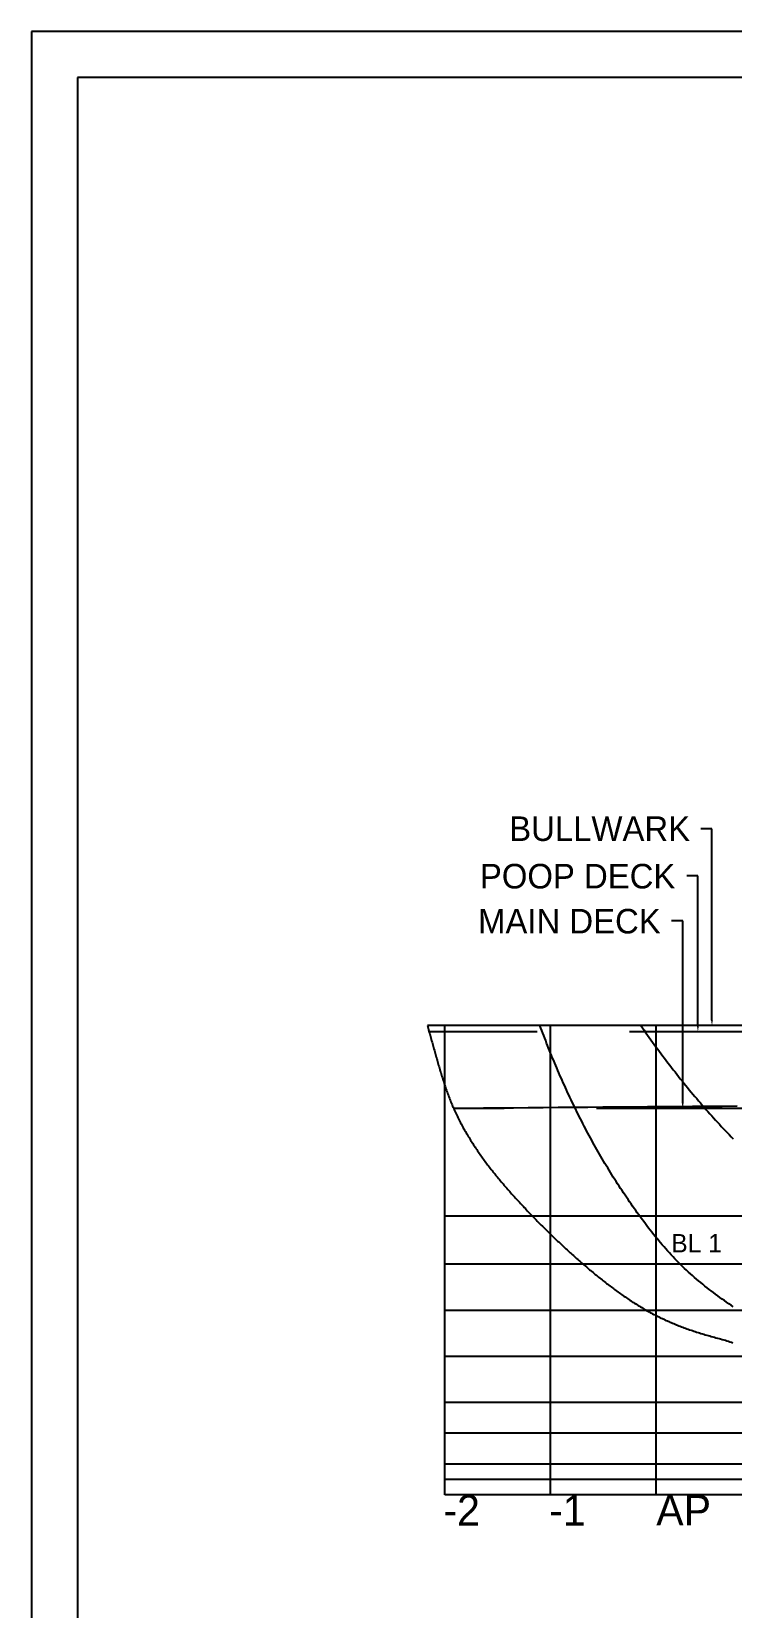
# Model space of a CAD drawing. Extents: x 3 to 181, y 2 to 128.
# Drawn here: x 3 to 25.8, y 76.7 to 128.1 of the extents above; entities that cross this region are included whole.
import ezdxf

# ---------------------------------------------------------------- set-up
doc = ezdxf.new("R2010")
doc.units = 0
doc.linetypes.add('ACAD_ISO02W100', pattern=[15, 12, -3])
doc.layers.get('0').update_dxf_attribs({"linetype": 'CONTINUOUS'})

# ---------------------------------------------------------------- blocks, each defined once
blk = doc.blocks.new('*U1014')
blk.add_text('POOP DECK', height=0.8).set_placement((17.583, 100.156))
blk = doc.blocks.new('*U1538')
blk.add_text('MAIN DECK', height=0.8).set_placement((17.524, 98.691))
blk = doc.blocks.new('*U1539')
blk.add_text('BULLWARK', height=0.8).set_placement((18.537, 101.702))

msp = doc.modelspace()

# ---------------------------------------------------------------- linework, layer by layer
for p, q in [((181.343, 128.051), (2.993, 128.051)), ((2.993, 128.051), (2.993, 1.901)), ((179.843, 126.551), (4.493, 126.551)), ((4.493, 126.551), (4.493, 3.401)), ((49.452, 95.693), (15.873, 95.693)), ((16.439, 80.42), (16.439, 95.693)), ((19.88, 80.42), (19.88, 95.693)), ((23.321, 80.42), (23.321, 95.693)), ((16.439, 80.42), (16.439, 89.492)), ((78.374, 89.492), (16.439, 89.492)), ((19.88, 80.42), (19.88, 89.492)), ((78.374, 87.922), (16.439, 87.922)), ((78.374, 86.422), (16.439, 86.422)), ((78.374, 84.92), (16.439, 84.92)), ((30.202, 83.42), (16.439, 83.42)), ((78.374, 82.42), (16.439, 82.42)), ((78.374, 81.42), (16.439, 81.42)), ((78.374, 80.92), (16.439, 80.92)), ((71.493, 80.42), (16.439, 80.42))]:
    msp.add_line(p, q)
at = {"linetype": 'BYBLOCK'}
for p, q in [((25.134, 102.095), (24.774, 102.095)), ((24.676, 100.563), (24.316, 100.563)), ((24.182, 99.098), (23.822, 99.098))]:
    msp.add_line(p, q, dxfattribs=at)
at = {"linetype": 'ACAD_ISO02W100'}
for p, q in [((49.452, 95.493), (15.931, 95.493)), ((78.374, 92.993), (16.731, 92.993))]:
    msp.add_line(p, q, dxfattribs=at)
at = {"linetype": 'BYBLOCK'}
for points in [[(25.134, 95.873), (25.134, 102.095)], [(24.676, 95.673), (24.676, 100.563)], [(24.182, 93.173), (24.182, 99.098)]]:
    msp.add_lwpolyline(points, dxfattribs=at)
for points in [[(15.873, 95.693, 0), (15.886, 95.648, 0), (15.899, 95.603, 0), (15.912, 95.559, 0), (15.925, 95.514, 0), (15.937, 95.469, 0), (15.95, 95.424, 0), (15.963, 95.38, 0), (15.976, 95.335, 0), (15.988, 95.29, 0), (16.001, 95.245, 0), (16.013, 95.2, 0), (16.026, 95.155, 0), (16.038, 95.11, 0), (16.051, 95.065, 0), (16.064, 95.02, 0), (16.076, 94.975, 0), (16.088, 94.93, 0), (16.101, 94.885, 0), (16.114, 94.84, 0), (16.126, 94.795, 0), (16.139, 94.75, 0), (16.151, 94.705, 0), (16.164, 94.66, 0), (16.177, 94.615, 0), (16.189, 94.57, 0), (16.202, 94.525, 0), (16.215, 94.481, 0), (16.228, 94.436, 0), (16.241, 94.391, 0), (16.254, 94.346, 0), (16.267, 94.301, 0), (16.28, 94.257, 0), (16.294, 94.212, 0), (16.307, 94.167, 0), (16.321, 94.123, 0), (16.335, 94.078, 0), (16.349, 94.034, 0), (16.363, 93.989, 0), (16.377, 93.945, 0), (16.391, 93.9, 0), (16.405, 93.856, 0), (16.42, 93.812, 0), (16.434, 93.768, 0), (16.449, 93.724, 0), (16.464, 93.68, 0), (16.48, 93.636, 0), (16.495, 93.592, 0), (16.51, 93.548, 0), (16.526, 93.505, 0), (16.542, 93.461, 0), (16.558, 93.418, 0), (16.575, 93.374, 0), (16.591, 93.331, 0), (16.608, 93.288, 0), (16.625, 93.245, 0), (16.642, 93.202, 0), (16.66, 93.159, 0), (16.678, 93.116, 0), (16.696, 93.073, 0), (16.714, 93.031, 0), (16.733, 92.988, 0), (16.751, 92.946, 0), (16.77, 92.904, 0), (16.79, 92.862, 0), (16.809, 92.82, 0), (16.829, 92.778, 0), (16.849, 92.736, 0), (16.87, 92.695, 0), (16.89, 92.653, 0), (16.911, 92.612, 0), (16.933, 92.571, 0), (16.954, 92.53, 0), (16.976, 92.489, 0), (16.997, 92.448, 0), (17.019, 92.407, 0), (17.042, 92.366, 0), (17.064, 92.326, 0), (17.087, 92.285, 0), (17.11, 92.245, 0), (17.133, 92.205, 0), (17.157, 92.165, 0), (17.18, 92.125, 0), (17.204, 92.085, 0), (17.229, 92.045, 0), (17.253, 92.005, 0), (17.277, 91.966, 0), (17.302, 91.926, 0), (17.327, 91.887, 0), (17.352, 91.848, 0), (17.377, 91.809, 0), (17.403, 91.77, 0), (17.429, 91.731, 0), (17.454, 91.692, 0), (17.481, 91.653, 0), (17.507, 91.615, 0), (17.533, 91.576, 0), (17.56, 91.538, 0), (17.587, 91.499, 0), (17.614, 91.461, 0), (17.641, 91.423, 0), (17.668, 91.385, 0), (17.696, 91.347, 0), (17.723, 91.309, 0), (17.751, 91.272, 0), (17.779, 91.234, 0), (17.807, 91.196, 0), (17.835, 91.159, 0), (17.864, 91.122, 0), (17.892, 91.084, 0), (17.921, 91.047, 0), (17.95, 91.01, 0), (17.979, 90.973, 0), (18.008, 90.936, 0), (18.037, 90.9, 0), (18.067, 90.863, 0), (18.096, 90.826, 0), (18.126, 90.79, 0), (18.156, 90.753, 0), (18.186, 90.717, 0), (18.216, 90.681, 0), (18.246, 90.645, 0), (18.276, 90.609, 0), (18.306, 90.573, 0), (18.337, 90.537, 0), (18.367, 90.501, 0), (18.398, 90.465, 0), (18.429, 90.43, 0), (18.46, 90.394, 0), (18.491, 90.359, 0), (18.522, 90.323, 0), (18.553, 90.288, 0), (18.584, 90.253, 0), (18.616, 90.218, 0), (18.647, 90.183, 0), (18.678, 90.147, 0), (18.71, 90.113, 0), (18.742, 90.078, 0), (18.773, 90.043, 0), (18.805, 90.008, 0), (18.837, 89.974, 0), (18.869, 89.939, 0), (18.901, 89.905, 0), (18.933, 89.871, 0), (18.965, 89.836, 0), (18.997, 89.802, 0), (19.029, 89.768, 0), (19.062, 89.734, 0), (19.094, 89.7, 0), (19.126, 89.666, 0), (19.159, 89.632, 0), (19.191, 89.598, 0), (19.223, 89.564, 0), (19.256, 89.531, 0), (19.288, 89.497, 0), (19.321, 89.464, 0), (19.353, 89.43, 0), (19.386, 89.397, 0), (19.419, 89.364, 0), (19.451, 89.33, 0), (19.484, 89.297, 0), (19.517, 89.264, 0), (19.549, 89.231, 0), (19.582, 89.198, 0), (19.615, 89.165, 0), (19.648, 89.132, 0), (19.681, 89.099, 0), (19.714, 89.067, 0), (19.747, 89.034, 0), (19.78, 89.001, 0), (19.813, 88.969, 0), (19.846, 88.936, 0), (19.879, 88.904, 0), (19.913, 88.872, 0), (19.946, 88.839, 0), (19.979, 88.807, 0), (20.013, 88.775, 0), (20.046, 88.743, 0), (20.08, 88.711, 0), (20.113, 88.679, 0), (20.147, 88.647, 0), (20.181, 88.615, 0), (20.214, 88.583, 0), (20.248, 88.551, 0), (20.282, 88.519, 0), (20.316, 88.488, 0), (20.35, 88.456, 0), (20.384, 88.425, 0), (20.418, 88.393, 0), (20.453, 88.362, 0), (20.487, 88.33, 0), (20.521, 88.299, 0), (20.556, 88.268, 0), (20.59, 88.237, 0), (20.625, 88.205, 0), (20.66, 88.174, 0), (20.695, 88.143, 0), (20.73, 88.112, 0), (20.765, 88.081, 0), (20.8, 88.05, 0), (20.835, 88.019, 0), (20.87, 87.989, 0), (20.905, 87.958, 0), (20.941, 87.927, 0), (20.977, 87.896, 0), (21.012, 87.866, 0), (21.048, 87.835, 0), (21.084, 87.805, 0), (21.119, 87.774, 0), (21.155, 87.744, 0), (21.192, 87.714, 0), (21.228, 87.683, 0), (21.264, 87.653, 0), (21.3, 87.623, 0), (21.337, 87.593, 0), (21.373, 87.563, 0), (21.41, 87.534, 0), (21.447, 87.504, 0), (21.483, 87.474, 0), (21.52, 87.445, 0), (21.557, 87.415, 0), (21.594, 87.386, 0), (21.631, 87.357, 0), (21.668, 87.328, 0), (21.706, 87.299, 0), (21.743, 87.27, 0), (21.78, 87.242, 0), (21.818, 87.213, 0), (21.855, 87.185, 0), (21.893, 87.157, 0), (21.93, 87.129, 0), (21.968, 87.101, 0), (22.006, 87.073, 0), (22.044, 87.046, 0), (22.082, 87.018, 0), (22.12, 86.991, 0), (22.158, 86.964, 0), (22.196, 86.937, 0), (22.234, 86.91, 0), (22.272, 86.884, 0), (22.311, 86.857, 0), (22.349, 86.831, 0), (22.387, 86.805, 0), (22.426, 86.779, 0), (22.464, 86.754, 0), (22.503, 86.728, 0), (22.541, 86.703, 0), (22.58, 86.678, 0), (22.619, 86.654, 0), (22.657, 86.629, 0), (22.696, 86.605, 0), (22.735, 86.581, 0), (22.774, 86.557, 0), (22.813, 86.534, 0), (22.852, 86.51, 0), (22.891, 86.487, 0), (22.93, 86.465, 0), (22.969, 86.442, 0), (23.008, 86.42, 0), (23.047, 86.398, 0), (23.087, 86.376, 0), (23.126, 86.354, 0), (23.165, 86.333, 0), (23.205, 86.312, 0), (23.244, 86.291, 0), (23.284, 86.271, 0), (23.323, 86.25, 0), (23.363, 86.231, 0), (23.403, 86.211, 0), (23.443, 86.191, 0), (23.483, 86.172, 0), (23.523, 86.152, 0), (23.564, 86.133, 0), (23.604, 86.115, 0), (23.645, 86.096, 0), (23.686, 86.078, 0), (23.727, 86.06, 0), (23.768, 86.042, 0), (23.809, 86.024, 0), (23.85, 86.006, 0), (23.892, 85.989, 0), (23.934, 85.972, 0), (23.976, 85.955, 0), (24.018, 85.938, 0), (24.061, 85.921, 0), (24.103, 85.904, 0), (24.146, 85.888, 0), (24.189, 85.872, 0), (24.233, 85.856, 0), (24.276, 85.84, 0), (24.32, 85.824, 0), (24.364, 85.808, 0), (24.409, 85.793, 0), (24.454, 85.777, 0), (24.499, 85.762, 0), (24.544, 85.747, 0), (24.59, 85.732, 0), (24.636, 85.717, 0), (24.682, 85.702, 0), (24.728, 85.688, 0), (24.775, 85.673, 0), (24.823, 85.659, 0), (24.87, 85.644, 0), (24.918, 85.63, 0), (24.966, 85.616, 0), (25.015, 85.602, 0), (25.064, 85.588, 0), (25.113, 85.574, 0), (25.163, 85.56, 0), (25.213, 85.546, 0), (25.264, 85.532, 0), (25.315, 85.519, 0), (25.366, 85.505, 0), (25.417, 85.491, 0), (25.468, 85.477, 0), (25.519, 85.463, 0), (25.57, 85.448, 0), (25.62, 85.433, 0), (25.671, 85.418, 0), (25.72, 85.402, 0), (25.769, 85.386, 0), (25.817, 85.368, 0)], [(25.828, 86.536, 0), (25.755, 86.586, 0), (25.683, 86.636, 0), (25.611, 86.687, 0), (25.539, 86.738, 0), (25.467, 86.79, 0), (25.396, 86.841, 0), (25.325, 86.893, 0), (25.254, 86.946, 0), (25.183, 86.999, 0), (25.113, 87.052, 0), (25.044, 87.106, 0), (24.974, 87.16, 0), (24.905, 87.214, 0), (24.837, 87.269, 0), (24.769, 87.325, 0), (24.701, 87.381, 0), (24.634, 87.438, 0), (24.567, 87.495, 0), (24.501, 87.552, 0), (24.436, 87.61, 0), (24.37, 87.669, 0), (24.306, 87.728, 0), (24.242, 87.788, 0), (24.178, 87.849, 0), (24.115, 87.91, 0), (24.053, 87.972, 0), (23.991, 88.034, 0), (23.93, 88.097, 0), (23.869, 88.161, 0), (23.809, 88.225, 0), (23.75, 88.29, 0), (23.691, 88.355, 0), (23.632, 88.421, 0), (23.574, 88.487, 0), (23.517, 88.554, 0), (23.46, 88.621, 0), (23.403, 88.689, 0), (23.347, 88.757, 0), (23.291, 88.825, 0), (23.236, 88.894, 0), (23.182, 88.963, 0), (23.127, 89.032, 0), (23.073, 89.102, 0), (23.02, 89.172, 0), (22.967, 89.243, 0), (22.914, 89.313, 0), (22.861, 89.384, 0), (22.809, 89.455, 0), (22.757, 89.526, 0), (22.706, 89.597, 0), (22.655, 89.669, 0), (22.604, 89.74, 0), (22.553, 89.812, 0), (22.503, 89.884, 0), (22.453, 89.956, 0), (22.404, 90.029, 0), (22.355, 90.101, 0), (22.306, 90.174, 0), (22.257, 90.246, 0), (22.209, 90.319, 0), (22.161, 90.392, 0), (22.113, 90.466, 0), (22.066, 90.539, 0), (22.019, 90.613, 0), (21.972, 90.686, 0), (21.925, 90.76, 0), (21.879, 90.834, 0), (21.833, 90.909, 0), (21.788, 90.983, 0), (21.742, 91.057, 0), (21.697, 91.132, 0), (21.653, 91.207, 0), (21.608, 91.282, 0), (21.564, 91.357, 0), (21.52, 91.432, 0), (21.477, 91.507, 0), (21.433, 91.583, 0), (21.39, 91.659, 0), (21.348, 91.734, 0), (21.305, 91.81, 0), (21.263, 91.886, 0), (21.221, 91.963, 0), (21.18, 92.039, 0), (21.138, 92.116, 0), (21.097, 92.192, 0), (21.056, 92.269, 0), (21.016, 92.346, 0), (20.976, 92.423, 0), (20.936, 92.5, 0), (20.896, 92.578, 0), (20.856, 92.655, 0), (20.817, 92.733, 0), (20.778, 92.811, 0), (20.739, 92.888, 0), (20.701, 92.966, 0), (20.663, 93.045, 0), (20.625, 93.123, 0), (20.587, 93.201, 0), (20.55, 93.28, 0), (20.513, 93.359, 0), (20.476, 93.437, 0), (20.439, 93.516, 0), (20.403, 93.595, 0), (20.366, 93.674, 0), (20.331, 93.754, 0), (20.295, 93.833, 0), (20.259, 93.913, 0), (20.224, 93.992, 0), (20.189, 94.072, 0), (20.154, 94.152, 0), (20.12, 94.232, 0), (20.086, 94.312, 0), (20.052, 94.393, 0), (20.018, 94.473, 0), (19.984, 94.554, 0), (19.951, 94.634, 0), (19.918, 94.715, 0), (19.885, 94.796, 0), (19.852, 94.877, 0), (19.82, 94.958, 0), (19.787, 95.039, 0), (19.755, 95.12, 0), (19.724, 95.202, 0), (19.692, 95.283, 0), (19.66, 95.365, 0), (19.629, 95.447, 0), (19.598, 95.529, 0), (19.567, 95.61, 0), (19.537, 95.693, 0)], [(22.823, 95.693, 0), (22.877, 95.615, 0), (22.931, 95.538, 0), (22.985, 95.461, 0), (23.039, 95.384, 0), (23.093, 95.308, 0), (23.148, 95.231, 0), (23.203, 95.155, 0), (23.258, 95.079, 0), (23.313, 95.003, 0), (23.368, 94.927, 0), (23.423, 94.852, 0), (23.479, 94.776, 0), (23.535, 94.701, 0), (23.591, 94.626, 0), (23.647, 94.552, 0), (23.704, 94.477, 0), (23.761, 94.403, 0), (23.818, 94.329, 0), (23.875, 94.255, 0), (23.932, 94.181, 0), (23.99, 94.108, 0), (24.047, 94.035, 0), (24.105, 93.962, 0), (24.163, 93.889, 0), (24.222, 93.816, 0), (24.281, 93.744, 0), (24.339, 93.672, 0), (24.398, 93.6, 0), (24.458, 93.528, 0), (24.517, 93.457, 0), (24.577, 93.385, 0), (24.637, 93.314, 0), (24.697, 93.243, 0), (24.758, 93.173, 0), (24.818, 93.103, 0), (24.879, 93.032, 0), (24.94, 92.962, 0), (25.002, 92.893, 0), (25.063, 92.823, 0), (25.125, 92.754, 0), (25.187, 92.685, 0), (25.249, 92.617, 0), (25.312, 92.548, 0), (25.375, 92.48, 0), (25.438, 92.412, 0), (25.501, 92.344, 0), (25.564, 92.276, 0), (25.628, 92.209, 0), (25.692, 92.142, 0), (25.756, 92.075, 0), (25.821, 92.009, 0)], [(25.953, 93.067, 0), (25.468, 93.063, 0), (24.982, 93.059, 0), (24.497, 93.055, 0), (24.011, 93.052, 0), (23.526, 93.048, 0), (23.041, 93.044, 0), (22.555, 93.04, 0), (22.07, 93.036, 0), (21.584, 93.032, 0), (21.099, 93.028, 0), (20.614, 93.024, 0), (20.128, 93.02, 0), (19.643, 93.016, 0), (19.158, 93.012, 0), (18.672, 93.008, 0), (18.187, 93.004, 0), (17.701, 93.001, 0), (17.216, 92.996, 0), (16.731, 92.993, 0)]]:
    msp.add_polyline3d(points)
for points in [[(24.706, 95.673), (24.676, 95.493), (24.646, 95.673)], [(25.164, 95.873), (25.134, 95.693), (25.104, 95.873)], [(24.212, 93.173), (24.182, 92.993), (24.152, 93.173)]]:
    msp.add_solid(points)

# ---------------------------------------------------------------- block references
for name in ['*U1539', '*U1014', '*U1538']:
    msp.add_blockref(name, (0, 0))

# ---------------------------------------------------------------- texts
for s, height, p in [('BL 1', 0.6, (23.808, 88.307)), ('-2', 1, (16.395, 79.416)), ('-1', 1, (19.836, 79.416)), ('AP', 1, (23.321, 79.42))]:
    msp.add_text(s, height=height).set_placement(p)

doc.saveas('drawing.dxf')
